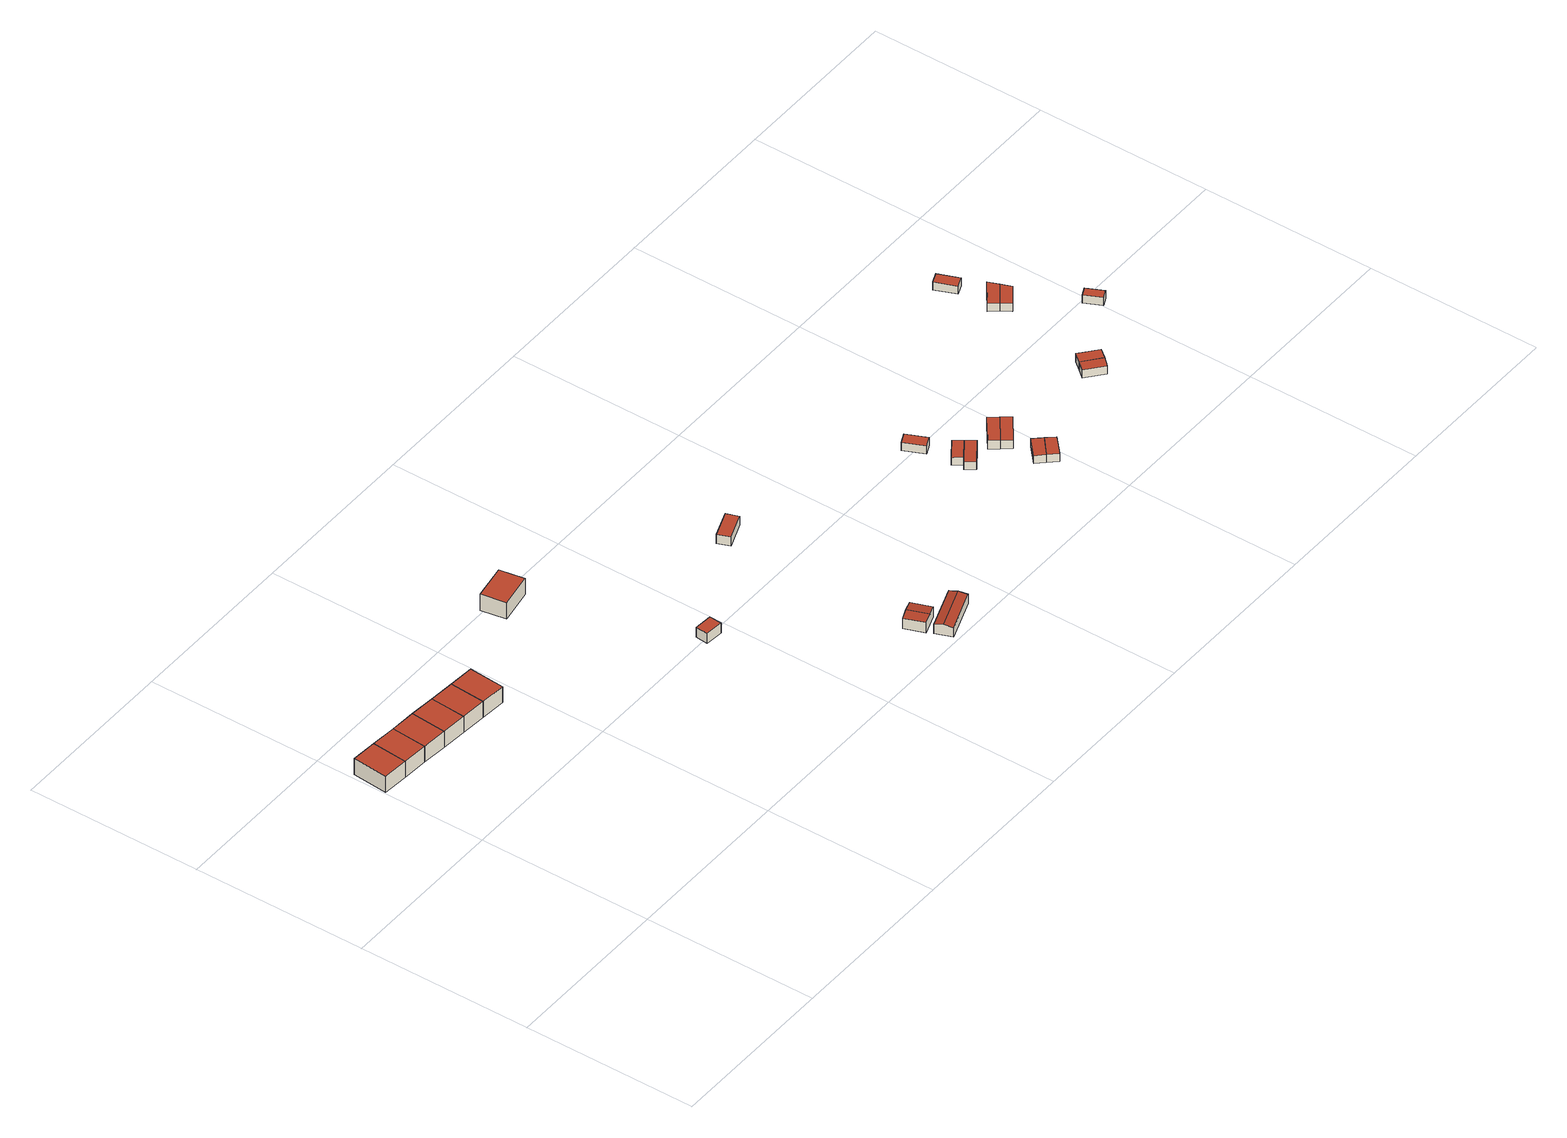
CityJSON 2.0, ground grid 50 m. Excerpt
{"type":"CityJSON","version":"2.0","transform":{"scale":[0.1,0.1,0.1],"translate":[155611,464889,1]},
"CityObjects":{
"building1":{"type":"Building","attributes":{"b3_bag_bag_overlap":0,"b3_bouwlagen":2,"b3_dak_type":"slanted","b3_extrusie":"standard","b3_h_dak_50p":5.75,"b3_h_dak_70p":6.94,"b3_h_dak_max":7.72,"b3_h_dak_min":4.26,"b3_h_maaiveld":1.74,"b3_h_nok":7.79,"b3_is_glas_dak":false,"b3_kas_warenhuis":false,"b3_kwaliteitsindicator":true,"b3_mutatie_ahn3_ahn4":false,"b3_mutatie_ahn4_ahn5":false,"b3_n_nok":1,"b3_n_vlakken":3,"b3_opp_buitenmuur":89.28,"b3_opp_dak_plat":0,"b3_opp_dak_schuin":85.68,"b3_opp_grond":74.41,"b3_opp_scheidingsmuur":42.54,"b3_rmse_lod12":1.49,"b3_rmse_lod13":1.49,"b3_rmse_lod22":0.061,"b3_t_run":27,"b3_val3dity_lod12":"[]","b3_val3dity_lod13":"[]","b3_val3dity_lod22":"[]","b3_volume_lod12":385.46,"b3_volume_lod13":385.46,"b3_volume_lod22":314.49,"geconstateerd":false,"oorspronkelijkbouwjaar":1983,"status":"Pand in gebruik"},"children":["building1-1"]},
"building1-1":{"type":"BuildingPart","parents":["building1"],"geometry":[{"type":"Solid","lod":"2.2","boundaries":[[[[0,1,2,3]],[[4,5,6,7]],[[7,6,1,0]],[[6,5,2,1]],[[5,4,3,2]],[[4,7,0,3]]]],"semantics":{"surfaces":[{"type":"GroundSurface"},{"type":"RoofSurface"},{"type":"WallSurface"}],"values":[[0,1,2,2,2,2]]}}]},
"building2":{"type":"Building","attributes":{"b3_bag_bag_overlap":0,"b3_bouwlagen":2,"b3_dak_type":"slanted","b3_extrusie":"standard","b3_h_dak_50p":5.81,"b3_h_dak_70p":6.93,"b3_h_dak_max":7.73,"b3_h_dak_min":4.27,"b3_h_maaiveld":1.76,"b3_h_nok":7.79,"b3_is_glas_dak":false,"b3_kas_warenhuis":false,"b3_kwaliteitsindicator":true,"b3_mutatie_ahn3_ahn4":false,"b3_mutatie_ahn4_ahn5":false,"b3_n_nok":1,"b3_n_vlakken":3,"b3_opp_buitenmuur":45.92,"b3_opp_dak_plat":0,"b3_opp_dak_schuin":85.62,"b3_opp_grond":74.49,"b3_opp_scheidingsmuur":85.52,"b3_rmse_lod12":1.48,"b3_rmse_lod13":1.48,"b3_rmse_lod22":0.0559,"b3_t_run":27,"b3_val3dity_lod12":"[]","b3_val3dity_lod13":"[]","b3_val3dity_lod22":"[]","b3_volume_lod12":384.35,"b3_volume_lod13":384.35,"b3_volume_lod22":313,"geconstateerd":false,"oorspronkelijkbouwjaar":1983,"status":"Pand in gebruik"},"children":["building2-1"]},
"building2-1":{"type":"BuildingPart","parents":["building2"],"geometry":[{"type":"Solid","lod":"2.2","boundaries":[[[[8,9,10,11]],[[12,13,7,6]],[[6,7,9,8]],[[7,13,10,9]],[[13,12,11,10]],[[12,6,8,11]]]],"semantics":{"surfaces":[{"type":"GroundSurface"},{"type":"RoofSurface"},{"type":"WallSurface"}],"values":[[0,1,2,2,2,2]]}}]},
"building3":{"type":"Building","attributes":{"b3_bag_bag_overlap":0,"b3_bouwlagen":2,"b3_dak_type":"slanted","b3_extrusie":"standard","b3_h_dak_50p":5.8,"b3_h_dak_70p":6.91,"b3_h_dak_max":7.74,"b3_h_dak_min":4.3,"b3_h_maaiveld":1.76,"b3_h_nok":7.78,"b3_is_glas_dak":false,"b3_kas_warenhuis":false,"b3_kwaliteitsindicator":true,"b3_mutatie_ahn3_ahn4":false,"b3_mutatie_ahn4_ahn5":false,"b3_n_nok":1,"b3_n_vlakken":3,"b3_opp_buitenmuur":46.01,"b3_opp_dak_plat":0,"b3_opp_dak_schuin":85.66,"b3_opp_grond":74.49,"b3_opp_scheidingsmuur":85.43,"b3_rmse_lod12":1.48,"b3_rmse_lod13":1.48,"b3_rmse_lod22":0.0564,"b3_t_run":33,"b3_val3dity_lod12":"[]","b3_val3dity_lod13":"[]","b3_val3dity_lod22":"[]","b3_volume_lod12":383.02,"b3_volume_lod13":383.02,"b3_volume_lod22":313.32,"geconstateerd":false,"oorspronkelijkbouwjaar":1983,"status":"Pand in gebruik"},"children":["building3-1"]},
"building3-1":{"type":"BuildingPart","parents":["building3"],"geometry":[{"type":"Solid","lod":"2.2","boundaries":[[[[11,10,14,15]],[[16,17,13,12]],[[12,13,10,11]],[[13,17,14,10]],[[17,16,15,14]],[[16,12,11,15]]]],"semantics":{"surfaces":[{"type":"GroundSurface"},{"type":"RoofSurface"},{"type":"WallSurface"}],"values":[[0,1,2,2,2,2]]}}]},
"building4":{"type":"Building","attributes":{"b3_bag_bag_overlap":0,"b3_bouwlagen":2,"b3_dak_type":"slanted","b3_extrusie":"standard","b3_h_dak_50p":5.8,"b3_h_dak_70p":6.94,"b3_h_dak_max":7.74,"b3_h_dak_min":4.28,"b3_h_maaiveld":1.77,"b3_h_nok":7.76,"b3_is_glas_dak":false,"b3_kas_warenhuis":false,"b3_kwaliteitsindicator":true,"b3_mutatie_ahn3_ahn4":false,"b3_mutatie_ahn4_ahn5":false,"b3_n_nok":1,"b3_n_vlakken":3,"b3_opp_buitenmuur":46.23,"b3_opp_dak_plat":0,"b3_opp_dak_schuin":85.64,"b3_opp_grond":74.49,"b3_opp_scheidingsmuur":84.75,"b3_rmse_lod12":1.47,"b3_rmse_lod13":1.47,"b3_rmse_lod22":0.0646,"b3_t_run":31,"b3_val3dity_lod12":"[]","b3_val3dity_lod13":"[]","b3_val3dity_lod22":"[]","b3_volume_lod12":381.95,"b3_volume_lod13":381.95,"b3_volume_lod22":312.12,"geconstateerd":false,"oorspronkelijkbouwjaar":1983,"status":"Pand in gebruik"},"children":["building4-1"]},
"building4-1":{"type":"BuildingPart","parents":["building4"],"geometry":[{"type":"Solid","lod":"2.2","boundaries":[[[[15,14,18,19]],[[20,21,17,16]],[[16,17,14,15]],[[17,21,18,14]],[[21,20,19,18]],[[20,16,15,19]]]],"semantics":{"surfaces":[{"type":"GroundSurface"},{"type":"RoofSurface"},{"type":"WallSurface"}],"values":[[0,1,2,2,2,2]]}}]},
"building5":{"type":"Building","attributes":{"b3_bag_bag_overlap":0,"b3_bouwlagen":2,"b3_dak_type":"slanted","b3_extrusie":"standard","b3_h_dak_50p":5.77,"b3_h_dak_70p":6.9,"b3_h_dak_max":7.74,"b3_h_dak_min":4.29,"b3_h_maaiveld":1.78,"b3_h_nok":7.76,"b3_is_glas_dak":false,"b3_kas_warenhuis":false,"b3_kwaliteitsindicator":true,"b3_mutatie_ahn3_ahn4":false,"b3_mutatie_ahn4_ahn5":false,"b3_n_nok":1,"b3_n_vlakken":3,"b3_opp_buitenmuur":45.81,"b3_opp_dak_plat":0,"b3_opp_dak_schuin":85.46,"b3_opp_grond":74.5,"b3_opp_scheidingsmuur":84.34,"b3_rmse_lod12":1.45,"b3_rmse_lod13":1.45,"b3_rmse_lod22":0.0416,"b3_t_run":33,"b3_val3dity_lod12":"[]","b3_val3dity_lod13":"[]","b3_val3dity_lod22":"[]","b3_volume_lod12":378.6,"b3_volume_lod13":378.6,"b3_volume_lod22":309.5,"geconstateerd":false,"oorspronkelijkbouwjaar":1983,"status":"Pand in gebruik"},"children":["building5-1"]},
"building5-1":{"type":"BuildingPart","parents":["building5"],"geometry":[{"type":"Solid","lod":"2.2","boundaries":[[[[19,18,22,23]],[[24,25,21,20]],[[20,21,18,19]],[[21,25,22,18]],[[25,24,23,22]],[[24,20,19,23]]]],"semantics":{"surfaces":[{"type":"GroundSurface"},{"type":"RoofSurface"},{"type":"WallSurface"}],"values":[[0,1,2,2,2,2]]}}]},
"building6":{"type":"Building","attributes":{"b3_bag_bag_overlap":0,"b3_bouwlagen":2,"b3_dak_type":"slanted","b3_extrusie":"standard","b3_h_dak_50p":5.82,"b3_h_dak_70p":6.91,"b3_h_dak_max":7.7,"b3_h_dak_min":4.28,"b3_h_maaiveld":1.79,"b3_h_nok":7.79,"b3_is_glas_dak":false,"b3_kas_warenhuis":false,"b3_kwaliteitsindicator":true,"b3_mutatie_ahn3_ahn4":false,"b3_mutatie_ahn4_ahn5":false,"b3_n_nok":1,"b3_n_vlakken":3,"b3_opp_buitenmuur":45.76,"b3_opp_dak_plat":0,"b3_opp_dak_schuin":85.67,"b3_opp_grond":74.5,"b3_opp_scheidingsmuur":84.59,"b3_rmse_lod12":1.46,"b3_rmse_lod13":1.46,"b3_rmse_lod22":0.0683,"b3_t_run":31,"b3_val3dity_lod12":"[]","b3_val3dity_lod13":"[]","b3_val3dity_lod22":"[]","b3_volume_lod12":381,"b3_volume_lod13":381,"b3_volume_lod22":311.22,"geconstateerd":false,"oorspronkelijkbouwjaar":1983,"status":"Pand in gebruik"},"children":["building6-1"]},
"building6-1":{"type":"BuildingPart","parents":["building6"],"geometry":[{"type":"Solid","lod":"2.2","boundaries":[[[[23,22,26,27]],[[28,29,25,24]],[[24,25,22,23]],[[25,29,26,22]],[[29,28,27,26]],[[28,24,23,27]]]],"semantics":{"surfaces":[{"type":"GroundSurface"},{"type":"RoofSurface"},{"type":"WallSurface"}],"values":[[0,1,2,2,2,2]]}}]},
"building7":{"type":"Building","attributes":{"b3_bag_bag_overlap":0,"b3_bouwlagen":2,"b3_dak_type":"slanted","b3_extrusie":"standard","b3_h_dak_50p":5.89,"b3_h_dak_70p":7.04,"b3_h_dak_max":7.84,"b3_h_dak_min":4.39,"b3_h_maaiveld":1.83,"b3_h_nok":7.95,"b3_is_glas_dak":false,"b3_kas_warenhuis":false,"b3_kwaliteitsindicator":true,"b3_mutatie_ahn3_ahn4":false,"b3_mutatie_ahn4_ahn5":false,"b3_n_nok":1,"b3_n_vlakken":3,"b3_opp_buitenmuur":89.35,"b3_opp_dak_plat":0,"b3_opp_dak_schuin":86.19,"b3_opp_grond":74.37,"b3_opp_scheidingsmuur":42.89,"b3_rmse_lod12":1.49,"b3_rmse_lod13":1.49,"b3_rmse_lod22":0.0417,"b3_t_run":33,"b3_val3dity_lod12":"[]","b3_val3dity_lod13":"[]","b3_val3dity_lod22":"[]","b3_volume_lod12":387.29,"b3_volume_lod13":387.29,"b3_volume_lod22":315.32,"geconstateerd":false,"oorspronkelijkbouwjaar":1983,"status":"Pand in gebruik"},"children":["building7-1"]},
"building7-1":{"type":"BuildingPart","parents":["building7"],"geometry":[{"type":"Solid","lod":"2.2","boundaries":[[[[30,31,32,33]],[[34,35,36,37]],[[37,36,31,30]],[[36,35,32,31]],[[35,34,33,32]],[[34,37,30,33]]]],"semantics":{"surfaces":[{"type":"GroundSurface"},{"type":"RoofSurface"},{"type":"WallSurface"}],"values":[[0,1,2,2,2,2]]}}]},
"building8":{"type":"Building","attributes":{"b3_dak_type":"slanted","b3_extrusie":"standard","b3_h_dak_50p":4.28,"b3_h_dak_70p":4.36,"b3_h_dak_max":4.55,"b3_h_dak_min":4.1,"b3_h_maaiveld":1.22,"b3_is_glas_dak":false,"b3_kas_warenhuis":false,"b3_kwaliteitsindicator":true,"b3_mutatie_ahn3_ahn4":false,"b3_mutatie_ahn4_ahn5":false,"b3_n_nok":0,"b3_n_vlakken":1,"b3_opp_buitenmuur":53.87,"b3_opp_dak_plat":0,"b3_opp_dak_schuin":18.9,"b3_opp_grond":18.76,"b3_opp_scheidingsmuur":0,"b3_rmse_lod12":0.145,"b3_rmse_lod13":0.145,"b3_rmse_lod22":0.0202,"b3_t_run":13,"b3_val3dity_lod12":"[]","b3_val3dity_lod13":"[]","b3_val3dity_lod22":"[]","b3_volume_lod12":58.83,"b3_volume_lod13":58.83,"b3_volume_lod22":57.57,"geconstateerd":false,"oorspronkelijkbouwjaar":1984,"status":"Pand in gebruik"},"children":["building8-1"]},
"building8-1":{"type":"BuildingPart","parents":["building8"],"geometry":[{"type":"Solid","lod":"2.2","boundaries":[[[[38,39,40,41]],[[42,43,44,45]],[[45,44,39,38]],[[44,43,40,39]],[[43,42,41,40]],[[42,45,38,41]]]],"semantics":{"surfaces":[{"type":"GroundSurface"},{"type":"RoofSurface"},{"type":"WallSurface"}],"values":[[0,1,2,2,2,2]]}}]},
"building9":{"type":"Building","attributes":{"b3_dak_type":"slanted","b3_extrusie":"standard","b3_h_dak_50p":5.2,"b3_h_dak_70p":5.4,"b3_h_dak_max":5.7,"b3_h_dak_min":4.75,"b3_h_maaiveld":2.13,"b3_h_nok":5.63,"b3_is_glas_dak":false,"b3_kas_warenhuis":false,"b3_kwaliteitsindicator":true,"b3_mutatie_ahn3_ahn4":false,"b3_mutatie_ahn4_ahn5":false,"b3_n_nok":1,"b3_n_vlakken":2,"b3_opp_buitenmuur":69.81,"b3_opp_dak_plat":0,"b3_opp_dak_schuin":39.25,"b3_opp_grond":37.71,"b3_opp_scheidingsmuur":0,"b3_rmse_lod12":0.339,"b3_rmse_lod13":0.339,"b3_rmse_lod22":0.0572,"b3_t_run":23,"b3_val3dity_lod12":"[]","b3_val3dity_lod13":"[]","b3_val3dity_lod22":"[]","b3_volume_lod12":122.71,"b3_volume_lod13":122.71,"b3_volume_lod22":115.56,"geconstateerd":false,"oorspronkelijkbouwjaar":1941,"status":"Pand in gebruik"},"children":["building9-1"]},
"building9-1":{"type":"BuildingPart","parents":["building9"],"geometry":[{"type":"Solid","lod":"2.2","boundaries":[[[[46,47,48,49]],[[50,51,52,53]],[[51,50,47,46]],[[50,53,54,48,47]],[[55,54,53,52]],[[54,55,49,48]],[[55,52,51,46,49]]]],"semantics":{"surfaces":[{"type":"GroundSurface"},{"type":"RoofSurface"},{"type":"WallSurface"}],"values":[[0,1,2,2,1,2,2]]}}]},
"building10":{"type":"Building","attributes":{"b3_dak_type":"slanted","b3_extrusie":"standard","b3_h_dak_50p":5.21,"b3_h_dak_70p":5.48,"b3_h_dak_max":5.85,"b3_h_dak_min":4.62,"b3_h_maaiveld":2.39,"b3_h_nok":5.85,"b3_is_glas_dak":false,"b3_kas_warenhuis":false,"b3_kwaliteitsindicator":true,"b3_mutatie_ahn3_ahn4":false,"b3_mutatie_ahn4_ahn5":false,"b3_n_nok":1,"b3_n_vlakken":2,"b3_opp_buitenmuur":86.13,"b3_opp_dak_plat":0,"b3_opp_dak_schuin":73.1,"b3_opp_grond":65.56,"b3_opp_scheidingsmuur":0,"b3_rmse_lod12":0.437,"b3_rmse_lod13":0.437,"b3_rmse_lod22":0.0292,"b3_t_run":48,"b3_val3dity_lod12":"[]","b3_val3dity_lod13":"[]","b3_val3dity_lod22":"[]","b3_volume_lod12":200.29,"b3_volume_lod13":200.29,"b3_volume_lod22":185.57,"geconstateerd":false,"oorspronkelijkbouwjaar":1941,"status":"Pand in gebruik"},"children":["building10-1"]},
"building10-1":{"type":"BuildingPart","parents":["building10"],"geometry":[{"type":"Solid","lod":"2.2","boundaries":[[[[56,57,58,59]],[[60,61,62,57,56]],[[63,62,61,64]],[[62,63,58,57]],[[63,64,65,59,58]],[[60,65,64,61]],[[65,60,56,59]]]],"semantics":{"surfaces":[{"type":"GroundSurface"},{"type":"WallSurface"},{"type":"RoofSurface"}],"values":[[0,1,2,1,1,2,1]]}}]},
"building11":{"type":"Building","attributes":{"b3_dak_type":"horizontal","b3_extrusie":"standard","b3_h_dak_50p":4.66,"b3_h_dak_70p":4.76,"b3_h_dak_max":4.9,"b3_h_dak_min":4.44,"b3_h_maaiveld":1.88,"b3_is_glas_dak":false,"b3_kas_warenhuis":false,"b3_kwaliteitsindicator":true,"b3_mutatie_ahn3_ahn4":false,"b3_mutatie_ahn4_ahn5":false,"b3_n_nok":0,"b3_n_vlakken":1,"b3_opp_buitenmuur":66.01,"b3_opp_dak_plat":30.38,"b3_opp_dak_schuin":0,"b3_opp_grond":30.37,"b3_opp_scheidingsmuur":0,"b3_rmse_lod12":0.164,"b3_rmse_lod13":0.164,"b3_rmse_lod22":0.129,"b3_t_run":18,"b3_val3dity_lod12":"[]","b3_val3dity_lod13":"[]","b3_val3dity_lod22":"[]","b3_volume_lod12":87.53,"b3_volume_lod13":87.53,"b3_volume_lod22":84.58,"geconstateerd":false,"oorspronkelijkbouwjaar":2009,"status":"Pand in gebruik"},"children":["building11-1"]},
"building11-1":{"type":"BuildingPart","parents":["building11"],"geometry":[{"type":"Solid","lod":"2.2","boundaries":[[[[66,67,68,69]],[[70,71,72,73]],[[73,72,67,66]],[[72,71,68,67]],[[71,70,69,68]],[[70,73,66,69]]]],"semantics":{"surfaces":[{"type":"GroundSurface"},{"type":"RoofSurface"},{"type":"WallSurface"}],"values":[[0,1,2,2,2,2]]}}]},
"building12":{"type":"Building","attributes":{"b3_bag_bag_overlap":0,"b3_dak_type":"horizontal","b3_extrusie":"standard","b3_h_dak_50p":5.05,"b3_h_dak_70p":5.06,"b3_h_dak_max":5.11,"b3_h_dak_min":5.01,"b3_h_maaiveld":2.51,"b3_is_glas_dak":false,"b3_kas_warenhuis":false,"b3_kwaliteitsindicator":true,"b3_mutatie_ahn3_ahn4":false,"b3_mutatie_ahn4_ahn5":false,"b3_n_nok":0,"b3_n_vlakken":1,"b3_opp_buitenmuur":46.54,"b3_opp_dak_plat":20.49,"b3_opp_dak_schuin":0,"b3_opp_grond":20.49,"b3_opp_scheidingsmuur":2.24,"b3_rmse_lod12":0.0244,"b3_rmse_lod13":0.0244,"b3_rmse_lod22":0.0232,"b3_t_run":17,"b3_val3dity_lod12":"[]","b3_val3dity_lod13":"[]","b3_val3dity_lod22":"[]","b3_volume_lod12":52.33,"b3_volume_lod13":52.33,"b3_volume_lod22":52.2,"geconstateerd":false,"oorspronkelijkbouwjaar":1989,"status":"Pand in gebruik"},"children":["building12-1"]},
"building12-1":{"type":"BuildingPart","parents":["building12"],"geometry":[{"type":"Solid","lod":"2.2","boundaries":[[[[74,75,76,77]],[[78,79,80,81]],[[81,80,75,74]],[[80,79,76,75]],[[79,78,77,76]],[[78,81,74,77]]]],"semantics":{"surfaces":[{"type":"GroundSurface"},{"type":"RoofSurface"},{"type":"WallSurface"}],"values":[[0,1,2,2,2,2]]}}]},
"building13":{"type":"Building","attributes":{"b3_bag_bag_overlap":0,"b3_dak_type":"horizontal","b3_extrusie":"standard","b3_h_dak_50p":5.07,"b3_h_dak_70p":5.08,"b3_h_dak_max":5.17,"b3_h_dak_min":5,"b3_h_maaiveld":2.61,"b3_is_glas_dak":false,"b3_kas_warenhuis":false,"b3_kwaliteitsindicator":true,"b3_mutatie_ahn3_ahn4":false,"b3_mutatie_ahn4_ahn5":false,"b3_n_nok":0,"b3_n_vlakken":1,"b3_opp_buitenmuur":30.88,"b3_opp_dak_plat":19.34,"b3_opp_dak_schuin":0,"b3_opp_grond":19.34,"b3_opp_scheidingsmuur":15.4,"b3_rmse_lod12":0.0395,"b3_rmse_lod13":0.0395,"b3_rmse_lod22":0.0368,"b3_t_run":14,"b3_val3dity_lod12":"[]","b3_val3dity_lod13":"[]","b3_val3dity_lod22":"[]","b3_volume_lod12":47.88,"b3_volume_lod13":47.88,"b3_volume_lod22":47.72,"geconstateerd":false,"oorspronkelijkbouwjaar":1989,"status":"Pand in gebruik"},"children":["building13-1"]},
"building13-1":{"type":"BuildingPart","parents":["building13"],"geometry":[{"type":"Solid","lod":"2.2","boundaries":[[[[82,83,84,85]],[[86,87,88,89]],[[89,88,83,82]],[[88,87,84,83]],[[87,86,85,84]],[[86,89,82,85]]]],"semantics":{"surfaces":[{"type":"GroundSurface"},{"type":"RoofSurface"},{"type":"WallSurface"}],"values":[[0,1,2,2,2,2]]}}]},
"building14":{"type":"Building","attributes":{"b3_bag_bag_overlap":0,"b3_dak_type":"horizontal","b3_extrusie":"standard","b3_h_dak_50p":5.04,"b3_h_dak_70p":5.05,"b3_h_dak_max":5.14,"b3_h_dak_min":4.99,"b3_h_maaiveld":2.61,"b3_is_glas_dak":false,"b3_kas_warenhuis":false,"b3_kwaliteitsindicator":true,"b3_mutatie_ahn3_ahn4":false,"b3_mutatie_ahn4_ahn5":false,"b3_n_nok":0,"b3_n_vlakken":1,"b3_opp_buitenmuur":38.68,"b3_opp_dak_plat":25.31,"b3_opp_dak_schuin":0,"b3_opp_grond":25.31,"b3_opp_scheidingsmuur":15.4,"b3_rmse_lod12":0.0384,"b3_rmse_lod13":0.0384,"b3_rmse_lod22":0.036,"b3_t_run":19,"b3_val3dity_lod12":"[]","b3_val3dity_lod13":"[]","b3_val3dity_lod22":"[]","b3_volume_lod12":61.89,"b3_volume_lod13":61.89,"b3_volume_lod22":61.82,"geconstateerd":false,"oorspronkelijkbouwjaar":1989,"status":"Pand in gebruik"},"children":["building14-1"]},
"building14-1":{"type":"BuildingPart","parents":["building14"],"geometry":[{"type":"Solid","lod":"2.2","boundaries":[[[[90,91,83,92]],[[93,88,94,95]],[[95,94,91,90]],[[94,88,83,91]],[[88,93,92,83]],[[93,95,90,92]]]],"semantics":{"surfaces":[{"type":"GroundSurface"},{"type":"RoofSurface"},{"type":"WallSurface"}],"values":[[0,1,2,2,2,2]]}}]},
"building15":{"type":"Building","attributes":{"b3_bag_bag_overlap":0,"b3_dak_type":"horizontal","b3_extrusie":"standard","b3_h_dak_50p":5.42,"b3_h_dak_70p":5.43,"b3_h_dak_max":5.52,"b3_h_dak_min":5.37,"b3_h_maaiveld":2.88,"b3_is_glas_dak":false,"b3_kas_warenhuis":false,"b3_kwaliteitsindicator":false,"b3_mutatie_ahn3_ahn4":false,"b3_mutatie_ahn4_ahn5":false,"b3_n_nok":0,"b3_n_vlakken":1,"b3_opp_buitenmuur":32.36,"b3_opp_dak_plat":19.89,"b3_opp_dak_schuin":0,"b3_opp_grond":19.89,"b3_opp_scheidingsmuur":16.04,"b3_rmse_lod12":0.0294,"b3_rmse_lod13":0.0294,"b3_rmse_lod22":0.0275,"b3_t_run":22,"b3_val3dity_lod12":"[]","b3_val3dity_lod13":"[]","b3_val3dity_lod22":"[]","b3_volume_lod12":50.79,"b3_volume_lod13":50.79,"b3_volume_lod22":50.79,"geconstateerd":false,"oorspronkelijkbouwjaar":1989,"status":"Pand in gebruik"},"children":["building15-1"]},
"building15-1":{"type":"BuildingPart","parents":["building15"],"geometry":[{"type":"Solid","lod":"2.2","boundaries":[[[[96,97,98,99]],[[100,101,102,103]],[[103,102,97,96]],[[102,101,98,97]],[[101,100,99,98]],[[100,103,96,99]]]],"semantics":{"surfaces":[{"type":"GroundSurface"},{"type":"RoofSurface"},{"type":"WallSurface"}],"values":[[0,1,2,2,2,2]]}}]},
"building16":{"type":"Building","attributes":{"b3_bag_bag_overlap":0,"b3_dak_type":"horizontal","b3_extrusie":"standard","b3_h_dak_50p":5.42,"b3_h_dak_70p":5.43,"b3_h_dak_max":5.45,"b3_h_dak_min":5.36,"b3_h_maaiveld":2.89,"b3_is_glas_dak":false,"b3_kas_warenhuis":false,"b3_kwaliteitsindicator":true,"b3_mutatie_ahn3_ahn4":false,"b3_mutatie_ahn4_ahn5":false,"b3_n_nok":0,"b3_n_vlakken":1,"b3_opp_buitenmuur":32.19,"b3_opp_dak_plat":20.44,"b3_opp_dak_schuin":0,"b3_opp_grond":20.44,"b3_opp_scheidingsmuur":16.04,"b3_rmse_lod12":0.0228,"b3_rmse_lod13":0.0228,"b3_rmse_lod22":0.0207,"b3_t_run":14,"b3_val3dity_lod12":"[]","b3_val3dity_lod13":"[]","b3_val3dity_lod22":"[]","b3_volume_lod12":51.7,"b3_volume_lod13":51.7,"b3_volume_lod22":51.52,"geconstateerd":false,"oorspronkelijkbouwjaar":1989,"status":"Pand in gebruik"},"children":["building16-1"]},
"building16-1":{"type":"BuildingPart","parents":["building16"],"geometry":[{"type":"Solid","lod":"2.2","boundaries":[[[[99,98,104,105]],[[106,107,101,100]],[[100,101,98,99]],[[101,107,104,98]],[[107,106,105,104]],[[106,100,99,105]]]],"semantics":{"surfaces":[{"type":"GroundSurface"},{"type":"RoofSurface"},{"type":"WallSurface"}],"values":[[0,1,2,2,2,2]]}}]},
"building17":{"type":"Building","attributes":{"b3_bag_bag_overlap":0,"b3_dak_type":"horizontal","b3_extrusie":"standard","b3_h_dak_50p":5.29,"b3_h_dak_70p":5.3,"b3_h_dak_max":5.37,"b3_h_dak_min":5.23,"b3_h_maaiveld":2.62,"b3_is_glas_dak":false,"b3_kas_warenhuis":false,"b3_kwaliteitsindicator":true,"b3_mutatie_ahn3_ahn4":false,"b3_mutatie_ahn4_ahn5":false,"b3_n_nok":0,"b3_n_vlakken":1,"b3_opp_buitenmuur":41.02,"b3_opp_dak_plat":27.16,"b3_opp_dak_schuin":0,"b3_opp_grond":27.16,"b3_opp_scheidingsmuur":22.04,"b3_rmse_lod12":0.0335,"b3_rmse_lod13":0.0335,"b3_rmse_lod22":0.0324,"b3_t_run":17,"b3_val3dity_lod12":"[]","b3_val3dity_lod13":"[]","b3_val3dity_lod22":"[]","b3_volume_lod12":72.71,"b3_volume_lod13":72.71,"b3_volume_lod22":72.53,"geconstateerd":false,"oorspronkelijkbouwjaar":1989,"status":"Pand in gebruik"},"children":["building17-1"]},
"building17-1":{"type":"BuildingPart","parents":["building17"],"geometry":[{"type":"Solid","lod":"2.2","boundaries":[[[[108,109,110,111]],[[112,113,114,115]],[[115,114,109,108]],[[114,113,110,109]],[[113,112,111,110]],[[112,115,108,111]]]],"semantics":{"surfaces":[{"type":"GroundSurface"},{"type":"RoofSurface"},{"type":"WallSurface"}],"values":[[0,1,2,2,2,2]]}}]},
"building18":{"type":"Building","attributes":{"b3_bag_bag_overlap":0,"b3_dak_type":"horizontal","b3_extrusie":"standard","b3_h_dak_50p":5.3,"b3_h_dak_70p":5.3,"b3_h_dak_max":5.35,"b3_h_dak_min":5.23,"b3_h_maaiveld":2.75,"b3_is_glas_dak":false,"b3_kas_warenhuis":false,"b3_kwaliteitsindicator":true,"b3_mutatie_ahn3_ahn4":false,"b3_mutatie_ahn4_ahn5":false,"b3_n_nok":0,"b3_n_vlakken":1,"b3_opp_buitenmuur":38.61,"b3_opp_dak_plat":28.01,"b3_opp_dak_schuin":0,"b3_opp_grond":28.01,"b3_opp_scheidingsmuur":22.04,"b3_rmse_lod12":0.0257,"b3_rmse_lod13":0.0257,"b3_rmse_lod22":0.0242,"b3_t_run":19,"b3_val3dity_lod12":"[]","b3_val3dity_lod13":"[]","b3_val3dity_lod22":"[]","b3_volume_lod12":71.42,"b3_volume_lod13":71.42,"b3_volume_lod22":71.22,"geconstateerd":false,"oorspronkelijkbouwjaar":1989,"status":"Pand in gebruik"},"children":["building18-1"]},
"building18-1":{"type":"BuildingPart","parents":["building18"],"geometry":[{"type":"Solid","lod":"2.2","boundaries":[[[[116,117,118,119]],[[114,120,121,115]],[[115,121,117,116]],[[121,120,118,117]],[[120,114,119,118]],[[114,115,116,119]]]],"semantics":{"surfaces":[{"type":"GroundSurface"},{"type":"RoofSurface"},{"type":"WallSurface"}],"values":[[0,1,2,2,2,2]]}}]},
"building19":{"type":"Building","attributes":{"b3_bag_bag_overlap":0,"b3_dak_type":"horizontal","b3_extrusie":"standard","b3_h_dak_50p":5.36,"b3_h_dak_70p":5.37,"b3_h_dak_max":5.44,"b3_h_dak_min":5.33,"b3_h_maaiveld":2.83,"b3_is_glas_dak":false,"b3_kas_warenhuis":false,"b3_kwaliteitsindicator":true,"b3_mutatie_ahn3_ahn4":false,"b3_mutatie_ahn4_ahn5":false,"b3_n_nok":0,"b3_n_vlakken":1,"b3_opp_buitenmuur":32.38,"b3_opp_dak_plat":20.35,"b3_opp_dak_schuin":0,"b3_opp_grond":20.34,"b3_opp_scheidingsmuur":16.05,"b3_rmse_lod12":0.0242,"b3_rmse_lod13":0.0242,"b3_rmse_lod22":0.0231,"b3_t_run":16,"b3_val3dity_lod12":"[]","b3_val3dity_lod13":"[]","b3_val3dity_lod22":"[]","b3_volume_lod12":51.56,"b3_volume_lod13":51.56,"b3_volume_lod22":51.48,"geconstateerd":false,"oorspronkelijkbouwjaar":1989,"status":"Pand in gebruik"},"children":["building19-1"]},
"building19-1":{"type":"BuildingPart","parents":["building19"],"geometry":[{"type":"Solid","lod":"2.2","boundaries":[[[[122,123,124,125]],[[126,127,128,129]],[[129,128,123,122]],[[128,127,124,123]],[[127,126,125,124]],[[126,129,122,125]]]],"semantics":{"surfaces":[{"type":"GroundSurface"},{"type":"RoofSurface"},{"type":"WallSurface"}],"values":[[0,1,2,2,2,2]]}}]},
"building20":{"type":"Building","attributes":{"b3_bag_bag_overlap":0,"b3_dak_type":"horizontal","b3_extrusie":"standard","b3_h_dak_50p":5.36,"b3_h_dak_70p":5.36,"b3_h_dak_max":5.42,"b3_h_dak_min":5.32,"b3_h_maaiveld":2.83,"b3_is_glas_dak":false,"b3_kas_warenhuis":false,"b3_kwaliteitsindicator":true,"b3_mutatie_ahn3_ahn4":false,"b3_mutatie_ahn4_ahn5":false,"b3_n_nok":0,"b3_n_vlakken":1,"b3_opp_buitenmuur":32.06,"b3_opp_dak_plat":20.16,"b3_opp_dak_schuin":0,"b3_opp_grond":20.16,"b3_opp_scheidingsmuur":16.05,"b3_rmse_lod12":0.0208,"b3_rmse_lod13":0.0208,"b3_rmse_lod22":0.0202,"b3_t_run":18,"b3_val3dity_lod12":"[]","b3_val3dity_lod13":"[]","b3_val3dity_lod22":"[]","b3_volume_lod12":50.99,"b3_volume_lod13":50.99,"b3_volume_lod22":50.91,"geconstateerd":false,"oorspronkelijkbouwjaar":1989,"status":"Pand in gebruik"},"children":["building20-1"]},
"building20-1":{"type":"BuildingPart","parents":["building20"],"geometry":[{"type":"Solid","lod":"2.2","boundaries":[[[[130,131,123,122]],[[129,128,132,133]],[[133,132,131,130]],[[132,128,123,131]],[[128,129,122,123]],[[129,133,130,122]]]],"semantics":{"surfaces":[{"type":"GroundSurface"},{"type":"RoofSurface"},{"type":"WallSurface"}],"values":[[0,1,2,2,2,2]]}}]},
"building21":{"type":"Building","attributes":{"b3_bag_bag_overlap":0,"b3_dak_type":"horizontal","b3_extrusie":"standard","b3_h_dak_50p":5.21,"b3_h_dak_70p":5.22,"b3_h_dak_max":5.25,"b3_h_dak_min":5.17,"b3_h_maaiveld":2.68,"b3_is_glas_dak":false,"b3_kas_warenhuis":false,"b3_kwaliteitsindicator":true,"b3_mutatie_ahn3_ahn4":false,"b3_mutatie_ahn4_ahn5":false,"b3_n_nok":0,"b3_n_vlakken":1,"b3_opp_buitenmuur":36.68,"b3_opp_dak_plat":24.24,"b3_opp_dak_schuin":0,"b3_opp_grond":24.24,"b3_opp_scheidingsmuur":18.39,"b3_rmse_lod12":0.0206,"b3_rmse_lod13":0.0206,"b3_rmse_lod22":0.0189,"b3_t_run":20,"b3_val3dity_lod12":"[]","b3_val3dity_lod13":"[]","b3_val3dity_lod22":"[]","b3_volume_lod12":61.5,"b3_volume_lod13":61.5,"b3_volume_lod22":61.36,"geconstateerd":false,"oorspronkelijkbouwjaar":1989,"status":"Pand in gebruik"},"children":["building21-1"]},
"building21-1":{"type":"BuildingPart","parents":["building21"],"geometry":[{"type":"Solid","lod":"2.2","boundaries":[[[[134,135,136,137]],[[138,139,140,141]],[[141,140,135,134]],[[140,139,136,135]],[[139,138,137,136]],[[138,141,134,137]]]],"semantics":{"surfaces":[{"type":"GroundSurface"},{"type":"RoofSurface"},{"type":"WallSurface"}],"values":[[0,1,2,2,2,2]]}}]},
"building22":{"type":"Building","attributes":{"b3_bag_bag_overlap":0,"b3_dak_type":"horizontal","b3_extrusie":"standard","b3_h_dak_50p":5.21,"b3_h_dak_70p":5.22,"b3_h_dak_max":5.26,"b3_h_dak_min":5.19,"b3_h_maaiveld":2.68,"b3_is_glas_dak":false,"b3_kas_warenhuis":false,"b3_kwaliteitsindicator":true,"b3_mutatie_ahn3_ahn4":false,"b3_mutatie_ahn4_ahn5":false,"b3_n_nok":0,"b3_n_vlakken":1,"b3_opp_buitenmuur":32.69,"b3_opp_dak_plat":21.69,"b3_opp_dak_schuin":0,"b3_opp_grond":21.69,"b3_opp_scheidingsmuur":18.39,"b3_rmse_lod12":0.0152,"b3_rmse_lod13":0.0152,"b3_rmse_lod22":0.0147,"b3_t_run":17,"b3_val3dity_lod12":"[]","b3_val3dity_lod13":"[]","b3_val3dity_lod22":"[]","b3_volume_lod12":55.06,"b3_volume_lod13":55.06,"b3_volume_lod22":54.98,"geconstateerd":false,"oorspronkelijkbouwjaar":1989,"status":"Pand in gebruik"},"children":["building22-1"]},
"building22-1":{"type":"BuildingPart","parents":["building22"],"geometry":[{"type":"Solid","lod":"2.2","boundaries":[[[[134,142,143,135]],[[140,144,145,141]],[[141,145,142,134]],[[145,144,143,142]],[[144,140,135,143]],[[140,141,134,135]]]],"semantics":{"surfaces":[{"type":"GroundSurface"},{"type":"RoofSurface"},{"type":"WallSurface"}],"values":[[0,1,2,2,2,2]]}}]},
"building23":{"type":"Building","attributes":{"b3_dak_type":"horizontal","b3_extrusie":"standard","b3_h_dak_50p":5.03,"b3_h_dak_70p":5.03,"b3_h_dak_max":5.16,"b3_h_dak_min":5,"b3_h_maaiveld":2.53,"b3_is_glas_dak":false,"b3_kas_warenhuis":false,"b3_kwaliteitsindicator":true,"b3_mutatie_ahn3_ahn4":false,"b3_mutatie_ahn4_ahn5":false,"b3_n_nok":0,"b3_n_vlakken":1,"b3_opp_buitenmuur":48.35,"b3_opp_dak_plat":20.77,"b3_opp_dak_schuin":0,"b3_opp_grond":20.77,"b3_opp_scheidingsmuur":0,"b3_rmse_lod12":0.037,"b3_rmse_lod13":0.037,"b3_rmse_lod22":0.0338,"b3_t_run":22,"b3_val3dity_lod12":"[]","b3_val3dity_lod13":"[]","b3_val3dity_lod22":"[]","b3_volume_lod12":51.96,"b3_volume_lod13":51.96,"b3_volume_lod22":51.93,"geconstateerd":false,"oorspronkelijkbouwjaar":1989,"status":"Pand in gebruik"},"children":["building23-1"]},
"building23-1":{"type":"BuildingPart","parents":["building23"],"geometry":[{"type":"Solid","lod":"2.2","boundaries":[[[[146,147,148,149]],[[150,151,152,153]],[[153,152,147,146]],[[152,151,148,147]],[[151,150,149,148]],[[150,153,146,149]]]],"semantics":{"surfaces":[{"type":"GroundSurface"},{"type":"RoofSurface"},{"type":"WallSurface"}],"values":[[0,1,2,2,2,2]]}}]},
"building24":{"type":"Building","attributes":{"b3_dak_type":"horizontal","b3_extrusie":"standard","b3_h_dak_50p":5.2,"b3_h_dak_70p":5.28,"b3_h_dak_max":5.34,"b3_h_dak_min":5.11,"b3_h_maaiveld":2.68,"b3_is_glas_dak":false,"b3_kas_warenhuis":false,"b3_kwaliteitsindicator":true,"b3_mutatie_ahn3_ahn4":false,"b3_mutatie_ahn4_ahn5":false,"b3_n_nok":0,"b3_n_vlakken":1,"b3_opp_buitenmuur":40.25,"b3_opp_dak_plat":0,"b3_opp_dak_schuin":13.8,"b3_opp_grond":13.74,"b3_opp_scheidingsmuur":0,"b3_rmse_lod12":0.0791,"b3_rmse_lod13":0.0791,"b3_rmse_lod22":0.029,"b3_t_run":12,"b3_val3dity_lod12":"[]","b3_val3dity_lod13":"[]","b3_val3dity_lod22":"[]","b3_volume_lod12":35.4,"b3_volume_lod13":35.4,"b3_volume_lod22":34.96,"geconstateerd":false,"oorspronkelijkbouwjaar":2022,"status":"Pand in gebruik"},"children":["building24-1"]},
"building24-1":{"type":"BuildingPart","parents":["building24"],"geometry":[{"type":"Solid","lod":"2.2","boundaries":[[[[154,155,156,157]],[[158,159,160,161]],[[161,160,155,154]],[[160,159,156,155]],[[159,158,157,156]],[[158,161,154,157]]]],"semantics":{"surfaces":[{"type":"GroundSurface"},{"type":"RoofSurface"},{"type":"WallSurface"}],"values":[[0,1,2,2,2,2]]}}]}
},
"vertices":[
[82,888,7],[74,786,7],[1,792,7],[9,893,7],[9,893,59],[1,792,59],[74,786,59],[82,888,59],
[74,786,8],[82,888,8],[155,882,8],[147,781,8],[147,781,59],[155,882,59],
[228,877,8],[220,775,8],[220,775,59],[228,877,59],
[301,871,8],[293,769,8],[293,769,59],[301,871,59],
[373,865,8],[366,764,8],[366,764,59],[373,865,59],
[446,860,8],[439,758,8],[439,758,59],[446,860,59],
[784,1022,8],[796,950,8],[696,933,8],[684,1005,8],[684,1005,60],[696,933,60],[796,950,60],[784,1022,60],
[920,523,2],[971,519,2],[968,483,2],[917,487,2],[917,487,34],[968,483,34],[971,519,34],[920,523,34],
[1293,150,11],[1314,93,11],[1256,72,11],[1235,129,11],[1314,93,44],[1293,150,44],[1264,140,47],[1285,82,47],[1256,72,44],[1235,129,44],
[1385,99,14],[1402,52,14],[1280,7,14],[1262,54,14],[1385,99,44],[1393,76,49],[1402,52,44],[1280,7,44],[1271,31,49],[1262,54,44],
[1224,684,9],[1300,713,9],[1313,678,9],[1238,649,9],[1238,649,38],[1313,678,38],[1300,713,38],[1224,684,38],
[1794,533,15],[1820,475,15],[1791,461,15],[1764,519,15],[1764,519,41],[1791,461,41],[1820,475,41],[1794,533,41],
[1843,424,16],[1861,399,16],[1809,363,16],[1792,388,16],[1792,388,41],[1809,363,41],[1861,399,41],[1843,424,41],
[1815,328,16],[1797,354,16],[1880,373,16],[1880,373,41],[1797,354,41],[1815,328,41],
[1913,226,19],[1960,270,19],[1982,246,19],[1934,204,19],[1934,204,44],[1982,246,44],[1960,270,44],[1913,226,44],
[2003,223,19],[1957,180,19],[1957,180,44],[2003,223,44],
[1981,379,16],[1911,326,16],[1893,352,16],[1962,404,16],[1962,404,43],[1893,352,43],[1911,326,43],[1981,379,43],
[1981,379,18],[2000,353,18],[1930,301,18],[1911,326,18],[1930,301,43],[2000,353,43],
[2261,343,18],[2310,302,18],[2289,278,18],[2240,319,18],[2240,319,44],[2289,278,44],[2310,302,44],[2261,343,44],
[2281,368,18],[2330,327,18],[2330,327,44],[2281,368,44],
[2382,672,17],[2324,629,17],[2305,654,17],[2370,702,17],[2370,702,42],[2305,654,42],[2324,629,42],[2382,672,42],
[2394,641,17],[2342,603,17],[2342,603,42],[2394,641,42],
[2323,822,15],[2347,762,15],[2317,750,15],[2293,810,15],[2293,810,40],[2317,750,40],[2347,762,40],[2323,822,40],
[2467,484,17],[2491,495,17],[2514,448,17],[2491,436,17],[2491,436,43],[2514,448,43],[2491,495,43],[2467,484,43]
]}
